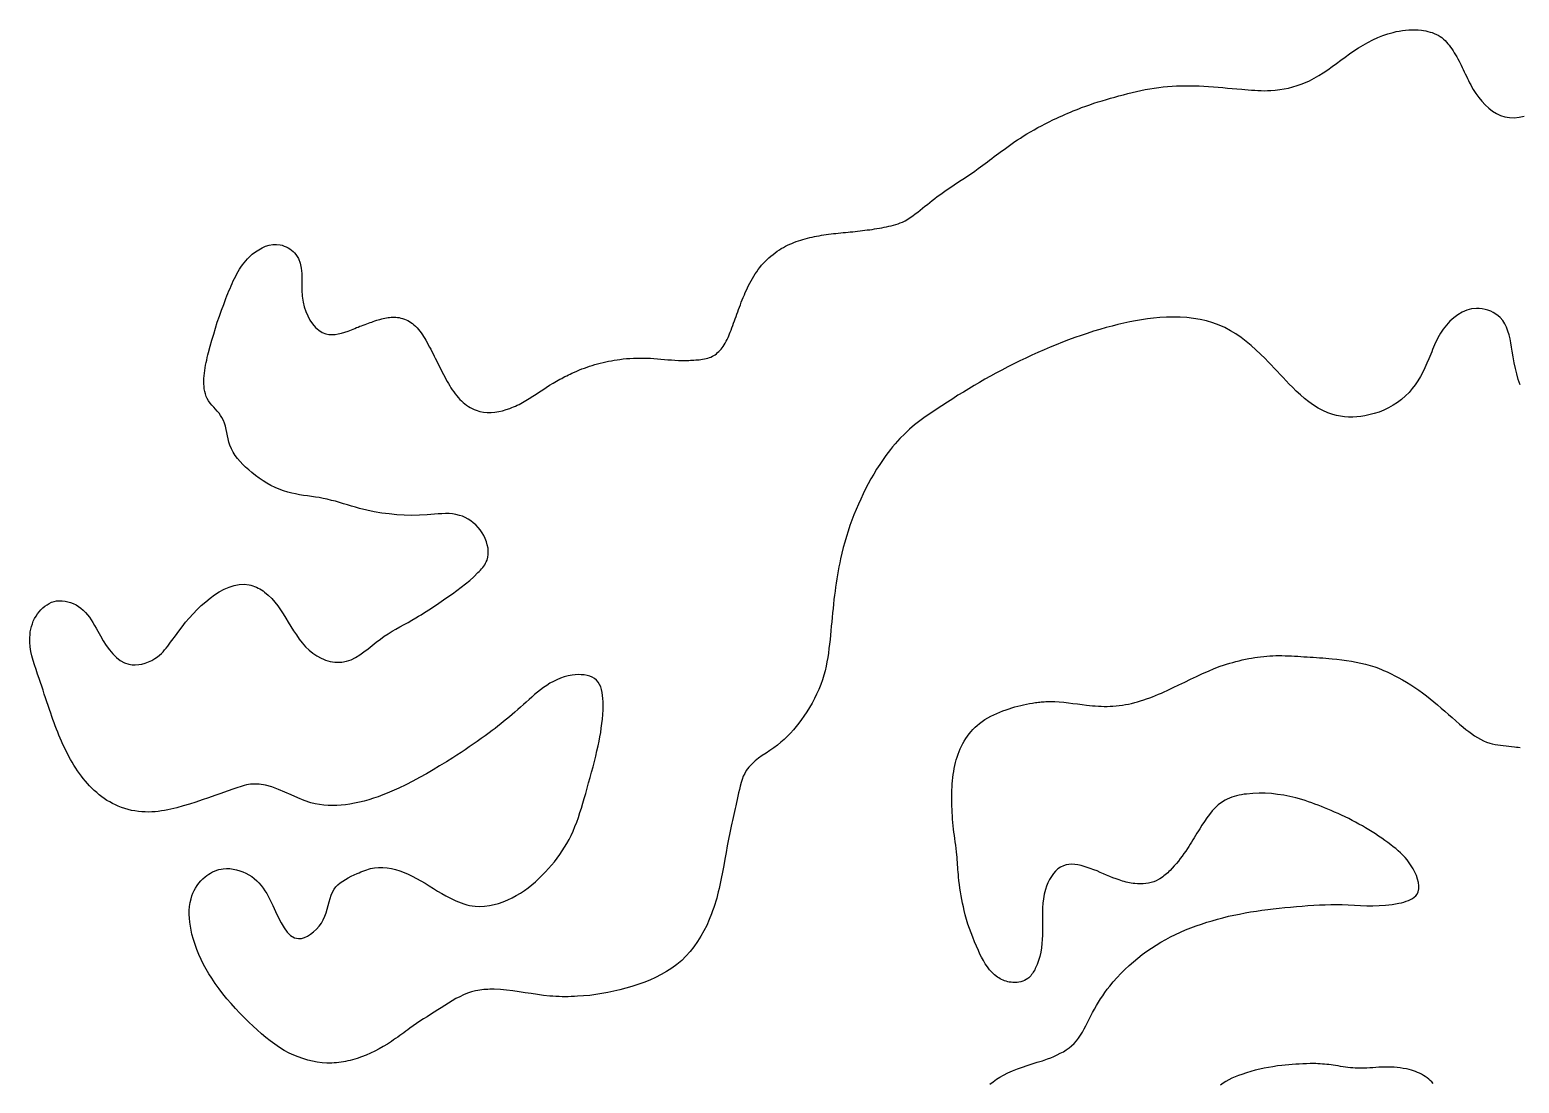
# Model space of a CAD drawing. Extents: x 0 to 940, y 0 to 559.
# Drawn here: x 0 to 122.1, y 471.7 to 558.1 of the extents above; entities that cross this region are included whole.
import ezdxf

# ---------------------------------------------------------------- set-up
doc = ezdxf.new("R2010")
doc.units = 0
doc.layers.add('CK_LEVEL_1', color=1, linetype='CONTINUOUS')

msp = doc.modelspace()

# ---------------------------------------------------------------- linework, layer by layer
at = {"layer": 'CK_LEVEL_1'}
for points in [[(122.21, 528.96), (122.07, 529.41), (121.95, 529.85), (121.84, 530.31), (121.74, 530.77), (121.65, 531.25), (121.56, 531.73), (121.51, 532.06), (121.45, 532.4), (121.39, 532.73), (121.31, 533.06), (121.22, 533.37), (121.1, 533.68), (120.96, 533.96), (120.79, 534.23), (120.59, 534.47), (120.42, 534.62), (120.23, 534.76), (120.02, 534.89), (119.81, 534.99), (119.58, 535.08), (119.34, 535.15), (119.11, 535.2), (118.87, 535.22), (118.63, 535.23), (118.22, 535.18), (117.84, 535.07), (117.46, 534.91), (117.11, 534.7), (116.77, 534.46), (116.46, 534.17), (116.17, 533.86), (115.91, 533.53), (115.68, 533.19), (115.57, 533), (115.47, 532.82), (115.38, 532.63), (115.29, 532.44), (115.2, 532.24), (115.12, 532.05), (115.04, 531.86), (114.97, 531.66), (114.89, 531.47), (114.74, 531.1), (114.58, 530.73), (114.41, 530.36), (114.23, 530), (114.04, 529.64), (113.84, 529.3), (113.61, 528.96), (113.37, 528.65), (113.12, 528.34), (112.82, 528.05), (112.5, 527.77), (112.16, 527.52), (111.81, 527.28), (111.43, 527.08), (111.05, 526.89), (110.65, 526.73), (110.24, 526.6), (109.82, 526.49), (109.49, 526.42), (109.16, 526.37), (108.82, 526.33), (108.49, 526.32), (108.15, 526.32), (107.82, 526.34), (107.5, 526.38), (107.17, 526.44), (106.86, 526.52), (106.44, 526.67), (106.04, 526.85), (105.65, 527.06), (105.27, 527.3), (104.9, 527.56), (104.54, 527.84), (104.2, 528.14), (103.86, 528.45), (103.54, 528.77), (103.28, 529.02), (103.03, 529.28), (102.78, 529.55), (102.53, 529.81), (102.29, 530.07), (102.04, 530.33), (101.8, 530.59), (101.55, 530.85), (101.3, 531.11), (100.92, 531.48), (100.54, 531.84), (100.15, 532.19), (99.74, 532.52), (99.33, 532.84), (98.9, 533.13), (98.46, 533.4), (98, 533.65), (97.53, 533.86), (97.02, 534.05), (96.5, 534.2), (95.97, 534.32), (95.43, 534.41), (94.88, 534.47), (94.33, 534.5), (93.77, 534.51), (93.21, 534.5), (92.66, 534.47), (92.16, 534.43), (91.67, 534.37), (91.17, 534.3), (90.68, 534.22), (90.2, 534.12), (89.71, 534.02), (89.23, 533.91), (88.75, 533.78), (88.27, 533.65), (87.75, 533.5), (87.23, 533.35), (86.72, 533.18), (86.21, 533.01), (85.7, 532.83), (85.19, 532.64), (84.69, 532.45), (84.18, 532.25), (83.68, 532.04), (83.18, 531.83), (82.67, 531.61), (82.17, 531.38), (81.67, 531.15), (81.18, 530.92), (80.69, 530.67), (80.2, 530.43), (79.71, 530.17), (79.23, 529.92), (78.78, 529.67), (78.33, 529.42), (77.89, 529.16), (77.44, 528.9), (77, 528.64), (76.56, 528.37), (76.12, 528.1), (75.69, 527.82), (75.25, 527.55), (74.79, 527.25), (74.33, 526.95), (73.88, 526.64), (73.43, 526.33), (72.99, 526), (72.56, 525.67), (72.15, 525.32), (71.75, 524.95), (71.36, 524.57), (71.16, 524.35), (70.96, 524.12), (70.76, 523.89), (70.58, 523.66), (70.39, 523.42), (70.21, 523.18), (70.04, 522.93), (69.87, 522.68), (69.7, 522.43), (69.45, 522.04), (69.21, 521.64), (68.98, 521.24), (68.75, 520.84), (68.54, 520.42), (68.33, 520.01), (68.14, 519.59), (67.95, 519.17), (67.76, 518.74), (67.59, 518.3), (67.42, 517.86), (67.26, 517.42), (67.11, 516.97), (66.97, 516.52), (66.83, 516.07), (66.71, 515.61), (66.59, 515.16), (66.49, 514.7), (66.42, 514.37), (66.35, 514.04), (66.29, 513.71), (66.23, 513.38), (66.18, 513.04), (66.13, 512.71), (66.08, 512.38), (66.04, 512.04), (65.99, 511.71), (65.95, 511.35), (65.91, 510.98), (65.87, 510.62), (65.84, 510.26), (65.8, 509.89), (65.77, 509.53), (65.73, 509.17), (65.7, 508.8), (65.66, 508.44), (65.63, 508.07), (65.59, 507.7), (65.54, 507.33), (65.49, 506.96), (65.44, 506.6), (65.37, 506.24), (65.3, 505.88), (65.22, 505.52), (65.12, 505.16), (65, 504.77), (64.86, 504.38), (64.7, 503.99), (64.53, 503.61), (64.35, 503.24), (64.15, 502.87), (63.94, 502.51), (63.72, 502.15), (63.49, 501.8), (63.29, 501.51), (63.08, 501.22), (62.86, 500.94), (62.63, 500.66), (62.39, 500.39), (62.14, 500.14), (61.87, 499.89), (61.6, 499.65), (61.32, 499.42), (61.01, 499.2), (60.7, 498.98), (60.38, 498.77), (60.07, 498.56), (59.77, 498.34), (59.48, 498.12), (59.21, 497.87), (58.97, 497.61), (58.76, 497.33), (58.63, 497.1), (58.51, 496.86), (58.41, 496.6), (58.33, 496.34), (58.25, 496.06), (58.19, 495.79), (58.13, 495.51), (58.07, 495.23), (58.02, 494.95), (57.96, 494.7), (57.91, 494.45), (57.85, 494.21), (57.8, 493.97), (57.74, 493.73), (57.68, 493.49), (57.63, 493.25), (57.57, 493.01), (57.52, 492.76), (57.41, 492.23), (57.3, 491.7), (57.2, 491.16), (57.11, 490.62), (57.01, 490.08), (56.91, 489.54), (56.81, 489), (56.71, 488.47), (56.59, 487.93), (56.53, 487.67), (56.46, 487.4), (56.4, 487.14), (56.33, 486.88), (56.25, 486.62), (56.17, 486.36), (56.09, 486.1), (56, 485.84), (55.9, 485.58), (55.72, 485.11), (55.51, 484.64), (55.28, 484.19), (55.03, 483.74), (54.76, 483.31), (54.46, 482.89), (54.15, 482.5), (53.81, 482.12), (53.46, 481.77), (53.07, 481.44), (52.65, 481.14), (52.22, 480.86), (51.77, 480.6), (51.31, 480.37), (50.84, 480.15), (50.35, 479.96), (49.86, 479.78), (49.37, 479.62), (48.88, 479.48), (48.39, 479.34), (47.9, 479.23), (47.41, 479.13), (46.91, 479.04), (46.42, 478.96), (45.92, 478.9), (45.42, 478.85), (44.92, 478.82), (44.67, 478.8), (44.41, 478.8), (44.16, 478.79), (43.91, 478.79), (43.66, 478.79), (43.4, 478.8), (43.15, 478.81), (42.9, 478.82), (42.65, 478.84), (42.14, 478.9), (41.64, 478.96), (41.13, 479.04), (40.62, 479.12), (40.12, 479.2), (39.61, 479.27), (39.1, 479.33), (38.59, 479.37), (38.08, 479.4), (37.91, 479.4), (37.74, 479.4), (37.57, 479.39), (37.4, 479.39), (37.23, 479.37), (37.06, 479.36), (36.9, 479.33), (36.73, 479.3), (36.56, 479.27), (36.23, 479.18), (35.9, 479.07), (35.58, 478.94), (35.26, 478.79), (34.95, 478.63), (34.64, 478.45), (34.34, 478.27), (34.04, 478.08), (33.74, 477.89), (33.45, 477.71), (33.15, 477.52), (32.86, 477.34), (32.58, 477.15), (32.29, 476.97), (32, 476.78), (31.72, 476.59), (31.44, 476.4), (31.16, 476.2), (31, 476.08), (30.83, 475.96), (30.67, 475.84), (30.5, 475.72), (30.34, 475.6), (30.17, 475.48), (30, 475.36), (29.83, 475.24), (29.66, 475.13), (29.33, 474.91), (28.99, 474.71), (28.65, 474.51), (28.3, 474.33), (27.94, 474.16), (27.58, 474), (27.21, 473.86), (26.84, 473.73), (26.46, 473.62), (26.28, 473.57), (26.09, 473.52), (25.9, 473.48), (25.72, 473.45), (25.53, 473.42), (25.34, 473.39), (25.15, 473.37), (24.96, 473.36), (24.77, 473.35), (24.37, 473.35), (23.97, 473.37), (23.57, 473.42), (23.18, 473.5), (22.79, 473.59), (22.4, 473.71), (22.02, 473.85), (21.65, 474), (21.28, 474.17), (20.87, 474.39), (20.48, 474.63), (20.09, 474.89), (19.72, 475.16), (19.35, 475.45), (19, 475.75), (18.65, 476.06), (18.31, 476.38), (17.97, 476.7), (17.6, 477.07), (17.23, 477.45), (16.87, 477.83), (16.52, 478.22), (16.17, 478.62), (15.84, 479.03), (15.52, 479.44), (15.21, 479.87), (14.92, 480.3), (14.69, 480.67), (14.46, 481.05), (14.25, 481.44), (14.06, 481.84), (13.87, 482.24), (13.71, 482.65), (13.55, 483.07), (13.42, 483.49), (13.3, 483.93), (13.23, 484.25), (13.17, 484.57), (13.12, 484.89), (13.09, 485.22), (13.07, 485.54), (13.08, 485.87), (13.1, 486.19), (13.15, 486.51), (13.23, 486.82), (13.3, 487.05), (13.38, 487.27), (13.48, 487.49), (13.6, 487.7), (13.73, 487.91), (13.87, 488.1), (14.02, 488.29), (14.19, 488.46), (14.37, 488.62), (14.51, 488.74), (14.67, 488.84), (14.82, 488.93), (14.99, 489.02), (15.16, 489.09), (15.33, 489.16), (15.51, 489.21), (15.69, 489.25), (15.87, 489.28), (16.14, 489.3), (16.41, 489.29), (16.69, 489.26), (16.96, 489.2), (17.22, 489.12), (17.48, 489.03), (17.73, 488.91), (17.97, 488.78), (18.2, 488.64), (18.41, 488.48), (18.61, 488.3), (18.79, 488.12), (18.97, 487.92), (19.13, 487.7), (19.28, 487.48), (19.43, 487.24), (19.58, 486.98), (19.71, 486.71), (19.93, 486.26), (20.15, 485.78), (20.38, 485.31), (20.61, 484.85), (20.85, 484.44), (21.11, 484.08), (21.39, 483.8), (21.7, 483.62), (22.04, 483.55), (22.28, 483.57), (22.53, 483.64), (22.78, 483.76), (23.03, 483.91), (23.27, 484.1), (23.5, 484.32), (23.72, 484.57), (23.91, 484.83), (24.07, 485.1), (24.2, 485.39), (24.31, 485.68), (24.4, 485.98), (24.47, 486.27), (24.55, 486.56), (24.62, 486.84), (24.71, 487.11), (24.82, 487.36), (24.96, 487.6), (25.1, 487.79), (25.27, 487.96), (25.46, 488.12), (25.66, 488.27), (25.89, 488.41), (26.12, 488.54), (26.35, 488.66), (26.6, 488.78), (26.84, 488.89), (27, 488.96), (27.16, 489.02), (27.31, 489.09), (27.47, 489.15), (27.63, 489.2), (27.78, 489.25), (27.94, 489.3), (28.1, 489.33), (28.26, 489.36), (28.6, 489.39), (28.95, 489.39), (29.3, 489.36), (29.65, 489.3), (30, 489.21), (30.34, 489.11), (30.69, 488.98), (31.02, 488.84), (31.35, 488.68), (31.72, 488.49), (32.07, 488.29), (32.42, 488.09), (32.76, 487.87), (33.1, 487.66), (33.44, 487.45), (33.79, 487.25), (34.13, 487.05), (34.49, 486.86), (34.71, 486.75), (34.93, 486.65), (35.15, 486.56), (35.37, 486.48), (35.6, 486.4), (35.83, 486.33), (36.06, 486.28), (36.29, 486.24), (36.53, 486.21), (36.91, 486.19), (37.3, 486.21), (37.69, 486.26), (38.07, 486.34), (38.45, 486.44), (38.83, 486.58), (39.19, 486.73), (39.55, 486.9), (39.9, 487.09), (40.24, 487.29), (40.56, 487.51), (40.87, 487.73), (41.18, 487.97), (41.47, 488.22), (41.75, 488.48), (42.03, 488.75), (42.29, 489.02), (42.55, 489.31), (42.79, 489.58), (43.02, 489.86), (43.24, 490.15), (43.46, 490.45), (43.66, 490.75), (43.86, 491.05), (44.05, 491.36), (44.22, 491.68), (44.39, 492), (44.56, 492.36), (44.71, 492.74), (44.86, 493.11), (45, 493.49), (45.12, 493.88), (45.25, 494.26), (45.36, 494.65), (45.47, 495.04), (45.59, 495.44), (45.71, 495.88), (45.83, 496.32), (45.96, 496.75), (46.07, 497.19), (46.19, 497.63), (46.3, 498.07), (46.41, 498.51), (46.51, 498.94), (46.61, 499.37), (46.69, 499.73), (46.76, 500.09), (46.82, 500.45), (46.87, 500.81), (46.92, 501.18), (46.96, 501.55), (46.99, 501.93), (47.01, 502.32), (47.01, 502.72), (47.01, 502.97), (47, 503.23), (46.97, 503.48), (46.94, 503.73), (46.89, 503.97), (46.82, 504.19), (46.73, 504.4), (46.62, 504.59), (46.48, 504.75), (46.31, 504.88), (46.13, 504.99), (45.92, 505.07), (45.7, 505.13), (45.46, 505.17), (45.22, 505.19), (44.97, 505.2), (44.72, 505.19), (44.48, 505.16), (44.15, 505.1), (43.83, 505.01), (43.52, 504.91), (43.23, 504.78), (42.94, 504.64), (42.66, 504.49), (42.4, 504.31), (42.14, 504.13), (41.88, 503.94), (41.64, 503.75), (41.4, 503.56), (41.17, 503.36), (40.94, 503.16), (40.71, 502.95), (40.48, 502.75), (40.25, 502.54), (40.02, 502.33), (39.79, 502.13), (39.56, 501.93), (39.33, 501.74), (39.1, 501.54), (38.86, 501.35), (38.63, 501.16), (38.39, 500.98), (38.16, 500.79), (37.92, 500.61), (37.68, 500.43), (37.35, 500.19), (37.03, 499.96), (36.7, 499.72), (36.37, 499.49), (36.04, 499.27), (35.7, 499.04), (35.37, 498.82), (35.03, 498.6), (34.69, 498.38), (34.16, 498.04), (33.61, 497.71), (33.07, 497.38), (32.52, 497.07), (31.96, 496.76), (31.4, 496.46), (30.84, 496.17), (30.26, 495.9), (29.68, 495.64), (29.31, 495.48), (28.94, 495.34), (28.57, 495.19), (28.19, 495.06), (27.81, 494.94), (27.42, 494.83), (27.03, 494.73), (26.64, 494.65), (26.25, 494.57), (25.89, 494.52), (25.54, 494.49), (25.18, 494.46), (24.82, 494.46), (24.46, 494.47), (24.11, 494.49), (23.75, 494.54), (23.4, 494.61), (23.05, 494.69), (22.51, 494.87), (21.97, 495.09), (21.44, 495.33), (20.91, 495.57), (20.39, 495.79), (19.86, 495.99), (19.34, 496.14), (18.81, 496.23), (18.28, 496.23), (18.1, 496.21), (17.93, 496.19), (17.76, 496.15), (17.59, 496.11), (17.41, 496.06), (17.24, 496.01), (17.07, 495.95), (16.89, 495.89), (16.72, 495.83), (16.2, 495.65), (15.68, 495.46), (15.17, 495.28), (14.65, 495.09), (14.14, 494.92), (13.63, 494.74), (13.11, 494.58), (12.59, 494.43), (12.07, 494.28), (11.82, 494.22), (11.56, 494.16), (11.31, 494.11), (11.05, 494.06), (10.79, 494.02), (10.54, 493.98), (10.28, 493.96), (10.02, 493.94), (9.76, 493.93), (9.47, 493.94), (9.19, 493.95), (8.91, 493.98), (8.62, 494.02), (8.34, 494.07), (8.07, 494.14), (7.79, 494.22), (7.53, 494.31), (7.26, 494.41), (7.02, 494.52), (6.79, 494.63), (6.56, 494.76), (6.33, 494.89), (6.11, 495.04), (5.9, 495.19), (5.69, 495.35), (5.49, 495.52), (5.29, 495.69), (5.1, 495.88), (4.91, 496.07), (4.73, 496.26), (4.56, 496.47), (4.39, 496.67), (4.23, 496.88), (4.07, 497.1), (3.92, 497.32), (3.77, 497.54), (3.62, 497.78), (3.48, 498.01), (3.34, 498.25), (3.21, 498.49), (3.08, 498.74), (2.96, 498.98), (2.84, 499.23), (2.72, 499.48), (2.61, 499.73), (2.5, 499.98), (2.39, 500.23), (2.29, 500.49), (2.19, 500.74), (2.09, 501), (1.99, 501.25), (1.9, 501.51), (1.81, 501.77), (1.72, 502.03), (1.61, 502.34), (1.5, 502.66), (1.4, 502.97), (1.29, 503.29), (1.19, 503.61), (1.09, 503.92), (0.98, 504.24), (0.87, 504.56), (0.76, 504.88), (0.64, 505.25), (0.51, 505.62), (0.39, 505.99), (0.27, 506.36), (0.18, 506.73), (0.09, 507.1), (0.03, 507.48), (0, 507.86), (0, 508.24), (0.02, 508.47), (0.04, 508.7), (0.08, 508.92), (0.14, 509.15), (0.21, 509.37), (0.29, 509.58), (0.39, 509.79), (0.51, 510), (0.64, 510.19), (0.77, 510.36), (0.91, 510.52), (1.07, 510.67), (1.24, 510.81), (1.42, 510.93), (1.6, 511.04), (1.79, 511.13), (1.99, 511.19), (2.2, 511.24), (2.43, 511.26), (2.66, 511.26), (2.89, 511.23), (3.12, 511.18), (3.35, 511.11), (3.57, 511.02), (3.79, 510.91), (3.99, 510.79), (4.18, 510.65), (4.38, 510.48), (4.56, 510.3), (4.73, 510.11), (4.89, 509.91), (5.04, 509.69), (5.18, 509.47), (5.32, 509.24), (5.45, 509), (5.58, 508.76), (5.8, 508.37), (6.03, 507.98), (6.27, 507.6), (6.53, 507.24), (6.8, 506.9), (7.1, 506.61), (7.42, 506.36), (7.76, 506.17), (8.13, 506.05), (8.39, 506.01), (8.65, 506), (8.93, 506.02), (9.2, 506.07), (9.47, 506.15), (9.74, 506.24), (10, 506.37), (10.25, 506.51), (10.48, 506.66), (10.64, 506.79), (10.79, 506.93), (10.93, 507.07), (11.06, 507.22), (11.19, 507.37), (11.31, 507.53), (11.43, 507.69), (11.55, 507.85), (11.66, 508.01), (11.94, 508.39), (12.21, 508.76), (12.49, 509.13), (12.78, 509.49), (13.08, 509.84), (13.39, 510.19), (13.72, 510.53), (14.06, 510.86), (14.43, 511.18), (14.79, 511.47), (15.16, 511.73), (15.54, 511.98), (15.94, 512.2), (16.34, 512.37), (16.75, 512.51), (17.17, 512.59), (17.58, 512.61), (17.99, 512.56), (18.14, 512.53), (18.29, 512.48), (18.44, 512.43), (18.58, 512.37), (18.72, 512.3), (18.86, 512.23), (19, 512.15), (19.13, 512.06), (19.26, 511.97), (19.56, 511.72), (19.84, 511.45), (20.1, 511.15), (20.34, 510.84), (20.56, 510.52), (20.78, 510.18), (20.99, 509.84), (21.2, 509.5), (21.41, 509.15), (21.63, 508.8), (21.86, 508.45), (22.1, 508.12), (22.35, 507.8), (22.62, 507.49), (22.91, 507.21), (23.22, 506.96), (23.55, 506.73), (23.9, 506.54), (24.08, 506.46), (24.26, 506.39), (24.45, 506.33), (24.64, 506.28), (24.83, 506.25), (25.02, 506.22), (25.21, 506.21), (25.4, 506.21), (25.59, 506.22), (25.98, 506.29), (26.35, 506.42), (26.71, 506.6), (27.06, 506.82), (27.4, 507.06), (27.74, 507.32), (28.07, 507.59), (28.41, 507.86), (28.75, 508.12), (29.06, 508.34), (29.38, 508.55), (29.71, 508.75), (30.03, 508.94), (30.36, 509.12), (30.69, 509.3), (31.02, 509.48), (31.34, 509.66), (31.67, 509.85), (31.88, 509.98), (32.09, 510.11), (32.3, 510.24), (32.51, 510.37), (32.72, 510.51), (32.93, 510.65), (33.14, 510.79), (33.35, 510.92), (33.55, 511.06), (33.92, 511.32), (34.29, 511.57), (34.66, 511.83), (35.02, 512.09), (35.38, 512.36), (35.74, 512.64), (36.08, 512.93), (36.42, 513.23), (36.75, 513.56), (36.85, 513.66), (36.95, 513.76), (37.05, 513.87), (37.14, 513.98), (37.23, 514.1), (37.31, 514.21), (37.38, 514.33), (37.44, 514.45), (37.5, 514.58), (37.56, 514.82), (37.6, 515.06), (37.6, 515.32), (37.58, 515.58), (37.52, 515.84), (37.45, 516.1), (37.35, 516.35), (37.23, 516.6), (37.09, 516.83), (36.93, 517.06), (36.76, 517.27), (36.57, 517.47), (36.37, 517.65), (36.16, 517.81), (35.94, 517.95), (35.71, 518.08), (35.48, 518.18), (35.23, 518.26), (34.95, 518.33), (34.67, 518.37), (34.38, 518.4), (34.09, 518.4), (33.79, 518.39), (33.49, 518.37), (33.19, 518.35), (32.89, 518.32), (32.59, 518.3), (31.96, 518.27), (31.33, 518.26), (30.71, 518.27), (30.09, 518.31), (29.47, 518.37), (28.86, 518.45), (28.25, 518.56), (27.65, 518.68), (27.05, 518.83), (26.72, 518.92), (26.39, 519.02), (26.06, 519.11), (25.73, 519.21), (25.4, 519.31), (25.07, 519.41), (24.74, 519.49), (24.4, 519.58), (24.06, 519.65), (23.74, 519.71), (23.42, 519.76), (23.09, 519.81), (22.77, 519.85), (22.44, 519.9), (22.12, 519.95), (21.8, 520.01), (21.48, 520.08), (21.16, 520.16), (20.81, 520.27), (20.46, 520.4), (20.12, 520.55), (19.78, 520.72), (19.45, 520.9), (19.13, 521.1), (18.81, 521.31), (18.5, 521.54), (18.2, 521.78), (17.95, 521.99), (17.7, 522.21), (17.47, 522.43), (17.24, 522.67), (17.04, 522.92), (16.85, 523.18), (16.68, 523.44), (16.53, 523.72), (16.41, 524.02), (16.33, 524.27), (16.27, 524.52), (16.21, 524.78), (16.16, 525.04), (16.11, 525.3), (16.04, 525.56), (15.97, 525.81), (15.88, 526.05), (15.76, 526.28), (15.65, 526.46), (15.52, 526.63), (15.37, 526.8), (15.23, 526.97), (15.08, 527.13), (14.93, 527.3), (14.79, 527.47), (14.66, 527.64), (14.55, 527.83), (14.47, 528.01), (14.4, 528.21), (14.35, 528.41), (14.31, 528.62), (14.29, 528.83), (14.27, 529.05), (14.27, 529.26), (14.28, 529.48), (14.3, 529.69), (14.32, 529.91), (14.35, 530.13), (14.38, 530.35), (14.42, 530.57), (14.46, 530.78), (14.51, 530.99), (14.56, 531.2), (14.61, 531.41), (14.66, 531.62), (14.79, 532.12), (14.93, 532.61), (15.08, 533.11), (15.23, 533.6), (15.38, 534.09), (15.55, 534.58), (15.72, 535.07), (15.9, 535.56), (16.08, 536.04), (16.16, 536.25), (16.24, 536.46), (16.33, 536.66), (16.42, 536.87), (16.51, 537.07), (16.6, 537.28), (16.69, 537.48), (16.79, 537.68), (16.89, 537.88), (16.99, 538.07), (17.1, 538.25), (17.21, 538.44), (17.32, 538.62), (17.44, 538.8), (17.57, 538.97), (17.71, 539.14), (17.86, 539.3), (18.01, 539.46), (18.25, 539.67), (18.5, 539.87), (18.77, 540.04), (19.05, 540.2), (19.34, 540.32), (19.63, 540.41), (19.94, 540.46), (20.24, 540.47), (20.54, 540.44), (20.71, 540.4), (20.87, 540.34), (21.03, 540.27), (21.18, 540.2), (21.32, 540.11), (21.46, 540.01), (21.59, 539.9), (21.71, 539.78), (21.82, 539.66), (22.04, 539.32), (22.18, 538.94), (22.26, 538.53), (22.3, 538.1), (22.31, 537.65), (22.31, 537.18), (22.32, 536.71), (22.35, 536.23), (22.41, 535.74), (22.5, 535.35), (22.63, 534.97), (22.79, 534.61), (22.97, 534.26), (23.19, 533.95), (23.43, 533.67), (23.7, 533.44), (23.98, 533.26), (24.29, 533.14), (24.53, 533.09), (24.78, 533.08), (25.04, 533.09), (25.3, 533.13), (25.57, 533.2), (25.84, 533.28), (26.11, 533.37), (26.38, 533.48), (26.65, 533.59), (26.65, 533.59), (26.79, 533.65), (26.93, 533.7), (27.07, 533.76), (27.21, 533.81), (27.35, 533.86), (27.49, 533.91), (27.63, 533.97), (27.77, 534.02), (27.91, 534.07), (28.04, 534.11), (28.17, 534.16), (28.31, 534.21), (28.45, 534.25), (28.58, 534.29), (28.72, 534.33), (28.86, 534.36), (28.99, 534.4), (29.13, 534.43), (29.26, 534.45), (29.39, 534.47), (29.51, 534.49), (29.64, 534.5), (29.77, 534.5), (29.9, 534.51), (30.02, 534.5), (30.15, 534.49), (30.28, 534.47), (30.43, 534.44), (30.57, 534.4), (30.72, 534.35), (30.86, 534.29), (30.99, 534.23), (31.13, 534.15), (31.26, 534.07), (31.38, 533.98), (31.5, 533.89), (31.63, 533.76), (31.76, 533.64), (31.88, 533.5), (31.99, 533.36), (32.1, 533.22), (32.2, 533.07), (32.3, 532.92), (32.39, 532.76), (32.48, 532.61), (32.58, 532.43), (32.68, 532.24), (32.78, 532.06), (32.88, 531.88), (32.98, 531.69), (33.07, 531.51), (33.16, 531.32), (33.25, 531.14), (33.35, 530.95), (33.44, 530.76), (33.54, 530.57), (33.63, 530.37), (33.73, 530.18), (33.83, 529.99), (33.93, 529.8), (34.03, 529.61), (34.13, 529.42), (34.23, 529.23), (34.33, 529.06), (34.44, 528.88), (34.54, 528.71), (34.65, 528.55), (34.77, 528.38), (34.89, 528.22), (35.01, 528.06), (35.14, 527.91), (35.28, 527.76), (35.41, 527.64), (35.54, 527.51), (35.68, 527.4), (35.82, 527.29), (35.97, 527.19), (36.12, 527.09), (36.28, 527.01), (36.44, 526.93), (36.61, 526.87), (36.9, 526.78), (37.21, 526.72), (37.52, 526.7), (37.83, 526.7), (38.14, 526.73), (38.46, 526.78), (38.77, 526.84), (39.08, 526.93), (39.38, 527.03), (39.53, 527.09), (39.68, 527.16), (39.83, 527.22), (39.97, 527.29), (40.12, 527.36), (40.26, 527.44), (40.4, 527.51), (40.54, 527.59), (40.68, 527.67), (40.96, 527.84), (41.24, 528.02), (41.52, 528.2), (41.8, 528.38), (42.08, 528.56), (42.35, 528.74), (42.63, 528.92), (42.92, 529.1), (43.2, 529.27), (43.34, 529.34), (43.48, 529.42), (43.62, 529.49), (43.75, 529.57), (43.89, 529.64), (44.04, 529.71), (44.18, 529.78), (44.32, 529.84), (44.46, 529.91), (44.66, 530), (44.87, 530.09), (45.07, 530.18), (45.28, 530.26), (45.49, 530.34), (45.7, 530.41), (45.91, 530.48), (46.12, 530.55), (46.33, 530.62), (46.56, 530.68), (46.78, 530.74), (47.01, 530.8), (47.24, 530.85), (47.47, 530.9), (47.7, 530.94), (47.93, 530.98), (48.16, 531.01), (48.39, 531.05), (48.67, 531.08), (48.94, 531.11), (49.22, 531.13), (49.5, 531.14), (49.78, 531.15), (50.06, 531.16), (50.34, 531.16), (50.61, 531.15), (50.89, 531.14), (51.18, 531.12), (51.47, 531.1), (51.76, 531.07), (52.05, 531.05), (52.33, 531.02), (52.62, 531), (52.91, 530.98), (53.2, 530.96), (53.48, 530.95), (53.62, 530.95), (53.76, 530.95), (53.91, 530.95), (54.05, 530.96), (54.19, 530.97), (54.33, 530.97), (54.47, 530.98), (54.61, 531), (54.76, 531.01), (54.9, 531.02), (55.04, 531.04), (55.18, 531.06), (55.32, 531.08), (55.46, 531.11), (55.6, 531.14), (55.73, 531.19), (55.86, 531.24), (55.99, 531.3), (56.1, 531.36), (56.21, 531.43), (56.31, 531.51), (56.41, 531.6), (56.51, 531.69), (56.6, 531.78), (56.69, 531.88), (56.77, 531.99), (56.85, 532.1), (56.94, 532.24), (57.03, 532.38), (57.11, 532.53), (57.18, 532.68), (57.26, 532.83), (57.32, 532.98), (57.39, 533.14), (57.45, 533.29), (57.51, 533.45), (57.58, 533.63), (57.65, 533.82), (57.72, 534.01), (57.79, 534.2), (57.85, 534.38), (57.92, 534.57), (57.99, 534.76), (58.06, 534.94), (58.13, 535.13), (58.2, 535.33), (58.28, 535.53), (58.35, 535.73), (58.43, 535.93), (58.51, 536.13), (58.6, 536.33), (58.68, 536.53), (58.77, 536.72), (58.86, 536.92), (58.95, 537.11), (59.05, 537.31), (59.16, 537.5), (59.26, 537.69), (59.37, 537.88), (59.49, 538.06), (59.61, 538.24), (59.74, 538.42), (59.87, 538.59), (60.01, 538.76), (60.15, 538.92), (60.3, 539.08), (60.46, 539.23), (60.62, 539.38), (60.78, 539.52), (60.95, 539.66), (61.13, 539.79), (61.3, 539.92), (61.47, 540.03), (61.63, 540.13), (61.8, 540.22), (61.97, 540.32), (62.14, 540.4), (62.32, 540.49), (62.49, 540.56), (62.67, 540.64), (62.85, 540.71), (63.03, 540.77), (63.22, 540.83), (63.4, 540.89), (63.59, 540.94), (63.78, 540.99), (63.96, 541.04), (64.15, 541.08), (64.34, 541.12), (64.53, 541.16), (64.73, 541.19), (64.92, 541.22), (65.12, 541.25), (65.31, 541.28), (65.51, 541.31), (65.71, 541.33), (65.9, 541.36), (66.1, 541.38), (66.3, 541.4), (66.5, 541.42), (66.7, 541.44), (66.9, 541.46), (67.1, 541.48), (67.29, 541.5), (67.49, 541.52), (67.69, 541.54), (67.89, 541.56), (68.09, 541.58), (68.29, 541.61), (68.49, 541.63), (68.68, 541.66), (68.88, 541.68), (69.08, 541.71), (69.28, 541.74), (69.47, 541.77), (69.67, 541.81), (69.87, 541.84), (70.06, 541.88), (70.26, 541.92), (70.45, 541.96), (70.64, 542), (70.83, 542.05), (71.02, 542.11), (71.21, 542.17), (71.39, 542.24), (71.57, 542.31), (71.79, 542.42), (72.01, 542.55), (72.21, 542.68), (72.42, 542.82), (72.62, 542.97), (72.82, 543.13), (73.01, 543.28), (73.21, 543.44), (73.41, 543.6), (73.61, 543.76), (73.81, 543.92), (74.01, 544.08), (74.21, 544.23), (74.41, 544.39), (74.62, 544.54), (74.83, 544.69), (75.03, 544.83), (75.24, 544.98), (75.52, 545.17), (75.8, 545.36), (76.09, 545.55), (76.37, 545.74), (76.65, 545.92), (76.94, 546.11), (77.22, 546.3), (77.5, 546.49), (77.78, 546.69), (77.96, 546.83), (78.15, 546.96), (78.34, 547.1), (78.53, 547.24), (78.71, 547.38), (78.9, 547.53), (79.09, 547.67), (79.27, 547.81), (79.46, 547.95), (79.68, 548.11), (79.9, 548.27), (80.12, 548.43), (80.34, 548.59), (80.56, 548.75), (80.78, 548.9), (81.01, 549.05), (81.24, 549.2), (81.47, 549.35), (81.76, 549.53), (82.06, 549.71), (82.36, 549.88), (82.67, 550.05), (82.97, 550.21), (83.28, 550.37), (83.59, 550.53), (83.9, 550.68), (84.22, 550.83), (84.44, 550.93), (84.67, 551.03), (84.89, 551.13), (85.12, 551.23), (85.34, 551.33), (85.57, 551.42), (85.8, 551.51), (86.03, 551.6), (86.26, 551.69), (86.6, 551.82), (86.93, 551.93), (87.27, 552.05), (87.61, 552.16), (87.95, 552.26), (88.29, 552.37), (88.63, 552.47), (88.98, 552.56), (89.32, 552.66), (89.68, 552.75), (90.04, 552.85), (90.4, 552.93), (90.76, 553.02), (91.12, 553.1), (91.48, 553.17), (91.85, 553.23), (92.21, 553.29), (92.58, 553.34), (92.94, 553.39), (93.31, 553.42), (93.68, 553.45), (94.04, 553.47), (94.41, 553.48), (94.78, 553.48), (95.15, 553.48), (95.52, 553.48), (95.89, 553.47), (96.28, 553.45), (96.67, 553.43), (97.06, 553.4), (97.45, 553.37), (97.83, 553.34), (98.22, 553.3), (98.61, 553.27), (99, 553.23), (99.39, 553.2), (99.65, 553.17), (99.92, 553.15), (100.18, 553.13), (100.45, 553.11), (100.71, 553.1), (100.98, 553.09), (101.25, 553.08), (101.51, 553.09), (101.78, 553.1), (102.14, 553.13), (102.51, 553.17), (102.87, 553.23), (103.23, 553.3), (103.58, 553.39), (103.93, 553.5), (104.27, 553.62), (104.61, 553.75), (104.94, 553.9), (105.33, 554.1), (105.71, 554.32), (106.08, 554.55), (106.44, 554.8), (106.8, 555.05), (107.15, 555.31), (107.51, 555.58), (107.86, 555.84), (108.22, 556.09), (108.59, 556.35), (108.97, 556.59), (109.35, 556.82), (109.74, 557.04), (110.14, 557.24), (110.54, 557.43), (110.96, 557.6), (111.37, 557.74), (111.8, 557.86), (112.05, 557.92), (112.3, 557.97), (112.56, 558.01), (112.82, 558.04), (113.08, 558.06), (113.34, 558.07), (113.6, 558.07), (113.86, 558.06), (114.12, 558.03), (114.3, 558.01), (114.48, 557.98), (114.66, 557.94), (114.84, 557.89), (115.01, 557.84), (115.18, 557.77), (115.35, 557.7), (115.5, 557.62), (115.66, 557.53), (115.8, 557.43), (115.93, 557.31), (116.06, 557.19), (116.18, 557.07), (116.3, 556.93), (116.41, 556.8), (116.52, 556.65), (116.62, 556.5), (116.72, 556.36), (116.82, 556.19), (116.92, 556.02), (117.02, 555.85), (117.11, 555.68), (117.21, 555.51), (117.29, 555.33), (117.38, 555.16), (117.47, 554.99), (117.55, 554.81), (117.63, 554.63), (117.72, 554.45), (117.81, 554.27), (117.89, 554.09), (117.98, 553.91), (118.08, 553.73), (118.17, 553.55), (118.27, 553.37), (118.38, 553.19), (118.6, 552.86), (118.83, 552.53), (119.09, 552.22), (119.36, 551.92), (119.66, 551.65), (119.96, 551.41), (120.29, 551.21), (120.62, 551.05), (120.97, 550.93), (121.35, 550.87), (121.74, 550.86), (122.14, 550.9), (122.54, 550.98)], [(78.74, 471.62), (79.01, 471.82), (79.28, 472.02), (79.55, 472.2), (79.84, 472.36), (80.22, 472.55), (80.6, 472.72), (81, 472.87), (81.4, 473.02), (81.8, 473.15), (82.21, 473.28), (82.62, 473.41), (83.04, 473.54), (83.45, 473.69), (83.72, 473.79), (83.99, 473.9), (84.25, 474.02), (84.51, 474.15), (84.76, 474.28), (85, 474.43), (85.23, 474.6), (85.44, 474.77), (85.64, 474.96), (85.84, 475.17), (86.01, 475.4), (86.17, 475.64), (86.32, 475.89), (86.47, 476.15), (86.61, 476.41), (86.74, 476.68), (86.87, 476.94), (87.01, 477.21), (87.16, 477.5), (87.31, 477.78), (87.48, 478.06), (87.64, 478.34), (87.81, 478.61), (87.99, 478.87), (88.17, 479.14), (88.36, 479.4), (88.56, 479.65), (88.85, 480.01), (89.16, 480.36), (89.48, 480.7), (89.81, 481.03), (90.15, 481.35), (90.5, 481.66), (90.86, 481.96), (91.23, 482.25), (91.61, 482.52), (91.99, 482.78), (92.37, 483.02), (92.76, 483.25), (93.16, 483.48), (93.56, 483.69), (93.97, 483.89), (94.38, 484.08), (94.79, 484.26), (95.22, 484.43), (95.65, 484.59), (96.08, 484.75), (96.52, 484.89), (96.96, 485.02), (97.4, 485.15), (97.85, 485.27), (98.3, 485.38), (98.75, 485.48), (99.2, 485.57), (99.66, 485.66), (100.12, 485.74), (100.59, 485.81), (101.05, 485.88), (101.52, 485.94), (101.98, 485.99), (102.45, 486.05), (102.92, 486.1), (103.39, 486.14), (103.87, 486.18), (104.34, 486.22), (104.81, 486.26), (105.29, 486.29), (105.76, 486.32), (106.23, 486.33), (106.7, 486.34), (107.17, 486.35), (107.63, 486.34), (108.13, 486.32), (108.64, 486.3), (109.14, 486.27), (109.64, 486.25), (110.15, 486.25), (110.67, 486.26), (111.19, 486.29), (111.73, 486.36), (112.28, 486.46), (112.48, 486.5), (112.68, 486.55), (112.88, 486.61), (113.06, 486.68), (113.24, 486.76), (113.4, 486.85), (113.54, 486.95), (113.67, 487.06), (113.77, 487.19), (113.87, 487.4), (113.91, 487.63), (113.92, 487.89), (113.88, 488.16), (113.81, 488.44), (113.71, 488.72), (113.58, 489), (113.44, 489.27), (113.28, 489.53), (113.12, 489.77), (112.95, 490), (112.78, 490.21), (112.59, 490.4), (112.41, 490.58), (112.22, 490.76), (112.02, 490.93), (111.82, 491.09), (111.61, 491.25), (111.37, 491.43), (111.12, 491.61), (110.87, 491.79), (110.61, 491.96), (110.35, 492.14), (110.09, 492.31), (109.82, 492.47), (109.55, 492.63), (109.28, 492.79), (109, 492.95), (108.72, 493.1), (108.44, 493.25), (108.16, 493.39), (107.87, 493.53), (107.58, 493.67), (107.3, 493.8), (107.01, 493.93), (106.71, 494.06), (106.45, 494.17), (106.19, 494.28), (105.93, 494.39), (105.66, 494.49), (105.39, 494.59), (105.13, 494.69), (104.86, 494.78), (104.59, 494.87), (104.31, 494.95), (103.82, 495.09), (103.33, 495.21), (102.83, 495.31), (102.33, 495.38), (101.82, 495.44), (101.32, 495.47), (100.81, 495.48), (100.3, 495.46), (99.78, 495.41), (99.58, 495.39), (99.37, 495.35), (99.17, 495.31), (98.97, 495.27), (98.77, 495.21), (98.57, 495.15), (98.38, 495.07), (98.2, 494.99), (98.02, 494.9), (97.73, 494.72), (97.46, 494.51), (97.21, 494.27), (96.97, 494.02), (96.74, 493.74), (96.53, 493.46), (96.33, 493.16), (96.13, 492.86), (95.94, 492.56), (95.83, 492.38), (95.72, 492.19), (95.61, 492.01), (95.5, 491.83), (95.39, 491.65), (95.28, 491.47), (95.17, 491.29), (95.05, 491.11), (94.94, 490.94), (94.8, 490.73), (94.65, 490.52), (94.5, 490.31), (94.35, 490.11), (94.19, 489.91), (94.03, 489.71), (93.86, 489.52), (93.69, 489.33), (93.51, 489.15), (93.41, 489.05), (93.32, 488.96), (93.22, 488.87), (93.12, 488.78), (93.01, 488.69), (92.91, 488.61), (92.8, 488.54), (92.68, 488.46), (92.57, 488.4), (92.37, 488.3), (92.17, 488.22), (91.96, 488.16), (91.74, 488.11), (91.52, 488.07), (91.3, 488.05), (91.07, 488.04), (90.85, 488.05), (90.63, 488.06), (90.48, 488.08), (90.33, 488.1), (90.19, 488.13), (90.04, 488.16), (89.9, 488.19), (89.76, 488.23), (89.62, 488.27), (89.48, 488.31), (89.35, 488.36), (89.08, 488.45), (88.82, 488.55), (88.56, 488.65), (88.31, 488.76), (88.05, 488.87), (87.78, 488.98), (87.52, 489.1), (87.25, 489.2), (86.97, 489.31), (86.72, 489.39), (86.47, 489.47), (86.21, 489.54), (85.96, 489.6), (85.7, 489.63), (85.46, 489.65), (85.21, 489.64), (84.98, 489.6), (84.76, 489.53), (84.53, 489.42), (84.32, 489.27), (84.12, 489.09), (83.94, 488.88), (83.78, 488.64), (83.63, 488.39), (83.5, 488.13), (83.39, 487.86), (83.3, 487.59), (83.2, 487.2), (83.12, 486.82), (83.08, 486.45), (83.05, 486.07), (83.04, 485.7), (83.04, 485.32), (83.04, 484.95), (83.05, 484.57), (83.05, 484.19), (83.04, 483.84), (83.03, 483.49), (83, 483.14), (82.96, 482.79), (82.9, 482.44), (82.82, 482.09), (82.72, 481.75), (82.6, 481.42), (82.46, 481.1), (82.41, 480.99), (82.35, 480.89), (82.29, 480.79), (82.23, 480.69), (82.16, 480.6), (82.09, 480.51), (82.01, 480.43), (81.93, 480.35), (81.84, 480.28), (81.72, 480.2), (81.58, 480.12), (81.43, 480.06), (81.28, 480.02), (81.12, 479.98), (80.96, 479.96), (80.79, 479.95), (80.63, 479.96), (80.47, 479.97), (80.33, 479.99), (80.2, 480.02), (80.07, 480.05), (79.94, 480.1), (79.82, 480.14), (79.7, 480.2), (79.58, 480.26), (79.46, 480.33), (79.35, 480.4), (79.12, 480.58), (78.91, 480.78), (78.71, 481), (78.53, 481.24), (78.36, 481.49), (78.2, 481.75), (78.06, 482.02), (77.92, 482.29), (77.79, 482.57), (77.63, 482.93), (77.48, 483.3), (77.33, 483.66), (77.19, 484.02), (77.06, 484.39), (76.94, 484.75), (76.83, 485.12), (76.72, 485.49), (76.63, 485.86), (76.56, 486.16), (76.49, 486.47), (76.43, 486.77), (76.37, 487.07), (76.32, 487.38), (76.27, 487.69), (76.23, 487.99), (76.2, 488.3), (76.16, 488.61), (76.15, 488.81), (76.13, 489.01), (76.11, 489.21), (76.1, 489.41), (76.08, 489.61), (76.07, 489.81), (76.05, 490.01), (76.04, 490.22), (76.02, 490.42), (75.99, 490.68), (75.96, 490.95), (75.93, 491.21), (75.89, 491.48), (75.86, 491.75), (75.82, 492.01), (75.79, 492.28), (75.76, 492.54), (75.73, 492.81), (75.7, 493.08), (75.68, 493.34), (75.66, 493.61), (75.64, 493.88), (75.63, 494.15), (75.62, 494.41), (75.61, 494.68), (75.61, 494.95), (75.61, 495.22), (75.61, 495.47), (75.62, 495.73), (75.63, 495.99), (75.65, 496.24), (75.67, 496.5), (75.69, 496.75), (75.73, 497), (75.77, 497.26), (75.81, 497.51), (75.86, 497.74), (75.92, 497.98), (75.98, 498.21), (76.05, 498.44), (76.13, 498.67), (76.21, 498.89), (76.3, 499.11), (76.41, 499.33), (76.52, 499.54), (76.63, 499.75), (76.76, 499.96), (76.9, 500.15), (77.04, 500.35), (77.19, 500.53), (77.35, 500.71), (77.52, 500.88), (77.7, 501.04), (77.88, 501.19), (78.1, 501.36), (78.33, 501.51), (78.56, 501.65), (78.8, 501.79), (79.05, 501.91), (79.3, 502.02), (79.55, 502.13), (79.81, 502.23), (80.07, 502.32), (80.31, 502.4), (80.54, 502.48), (80.78, 502.55), (81.02, 502.61), (81.26, 502.67), (81.5, 502.73), (81.74, 502.78), (81.99, 502.83), (82.23, 502.87), (82.35, 502.89), (82.47, 502.91), (82.59, 502.92), (82.71, 502.94), (82.83, 502.95), (82.95, 502.96), (83.08, 502.97), (83.2, 502.98), (83.32, 502.99), (83.69, 502.99), (84.06, 502.99), (84.43, 502.96), (84.8, 502.93), (85.17, 502.89), (85.54, 502.84), (85.91, 502.8), (86.29, 502.75), (86.66, 502.7), (86.9, 502.67), (87.14, 502.65), (87.38, 502.63), (87.63, 502.61), (87.87, 502.6), (88.11, 502.59), (88.35, 502.59), (88.59, 502.6), (88.83, 502.61), (89.09, 502.63), (89.34, 502.66), (89.6, 502.69), (89.85, 502.74), (90.1, 502.79), (90.36, 502.84), (90.61, 502.91), (90.85, 502.98), (91.1, 503.05), (91.35, 503.13), (91.59, 503.21), (91.84, 503.3), (92.08, 503.39), (92.32, 503.49), (92.56, 503.59), (92.8, 503.69), (93.04, 503.8), (93.28, 503.91), (93.76, 504.13), (94.24, 504.36), (94.72, 504.59), (95.2, 504.82), (95.68, 505.05), (96.16, 505.28), (96.65, 505.49), (97.14, 505.69), (97.63, 505.88), (97.89, 505.97), (98.14, 506.05), (98.4, 506.13), (98.65, 506.2), (98.91, 506.27), (99.17, 506.34), (99.43, 506.4), (99.69, 506.46), (99.96, 506.51), (100.2, 506.55), (100.45, 506.59), (100.69, 506.63), (100.94, 506.66), (101.19, 506.69), (101.44, 506.71), (101.68, 506.73), (101.93, 506.75), (102.18, 506.76), (102.44, 506.76), (102.69, 506.76), (102.95, 506.75), (103.21, 506.74), (103.46, 506.73), (103.72, 506.72), (103.98, 506.7), (104.23, 506.69), (104.49, 506.67), (104.75, 506.65), (105, 506.64), (105.26, 506.62), (105.52, 506.6), (105.77, 506.58), (106.03, 506.57), (106.29, 506.55), (106.54, 506.52), (106.8, 506.5), (107.19, 506.46), (107.59, 506.42), (107.99, 506.36), (108.38, 506.3), (108.77, 506.23), (109.16, 506.15), (109.55, 506.06), (109.93, 505.95), (110.3, 505.83), (110.48, 505.77), (110.66, 505.7), (110.84, 505.63), (111.01, 505.55), (111.19, 505.48), (111.36, 505.39), (111.54, 505.31), (111.71, 505.23), (111.88, 505.14), (112.23, 504.96), (112.57, 504.76), (112.91, 504.57), (113.25, 504.36), (113.58, 504.15), (113.9, 503.93), (114.22, 503.7), (114.54, 503.46), (114.85, 503.22), (115.15, 502.97), (115.45, 502.72), (115.75, 502.46), (116.05, 502.19), (116.34, 501.93), (116.64, 501.67), (116.94, 501.4), (117.24, 501.14), (117.55, 500.88), (117.77, 500.7), (118, 500.53), (118.23, 500.36), (118.47, 500.19), (118.71, 500.04), (118.96, 499.91), (119.21, 499.78), (119.46, 499.67), (119.73, 499.58), (119.94, 499.52), (120.16, 499.48), (120.39, 499.44), (120.61, 499.41), (120.84, 499.38), (121.07, 499.36), (121.3, 499.33), (121.52, 499.31), (121.75, 499.28), (121.91, 499.26), (122.06, 499.24), (122.22, 499.21)], [(115.08, 471.67), (114.97, 471.8), (114.85, 471.92), (114.72, 472.04), (114.59, 472.14), (114.44, 472.25), (114.29, 472.34), (114.13, 472.43), (113.97, 472.51), (113.81, 472.58), (113.64, 472.65), (113.47, 472.71), (113.3, 472.76), (113.13, 472.81), (112.89, 472.87), (112.64, 472.91), (112.39, 472.95), (112.14, 472.98), (111.88, 473), (111.63, 473.02), (111.38, 473.02), (111.12, 473.02), (110.87, 473.01), (110.62, 473), (110.38, 472.99), (110.14, 472.97), (109.9, 472.96), (109.66, 472.94), (109.42, 472.93), (109.18, 472.93), (108.94, 472.93), (108.7, 472.94), (108.5, 472.95), (108.3, 472.97), (108.1, 472.99), (107.9, 473.02), (107.7, 473.05), (107.5, 473.08), (107.29, 473.11), (107.09, 473.14), (106.89, 473.17), (106.71, 473.2), (106.54, 473.22), (106.36, 473.23), (106.18, 473.25), (106, 473.26), (105.82, 473.28), (105.64, 473.29), (105.46, 473.3), (105.28, 473.32), (105.28, 473.32), (104.99, 473.3), (104.7, 473.29), (104.4, 473.28), (104.11, 473.26), (103.82, 473.25), (103.53, 473.23), (103.25, 473.21), (102.96, 473.18), (102.67, 473.15), (102.31, 473.11), (101.95, 473.05), (101.58, 472.99), (101.22, 472.93), (100.86, 472.85), (100.5, 472.76), (100.13, 472.66), (99.77, 472.55), (99.4, 472.42), (99.12, 472.33), (98.85, 472.22), (98.59, 472.11), (98.33, 471.98), (98.09, 471.85), (97.86, 471.7), (97.65, 471.53)]]:
    msp.add_lwpolyline(points, dxfattribs=at)

doc.saveas('drawing.dxf')
